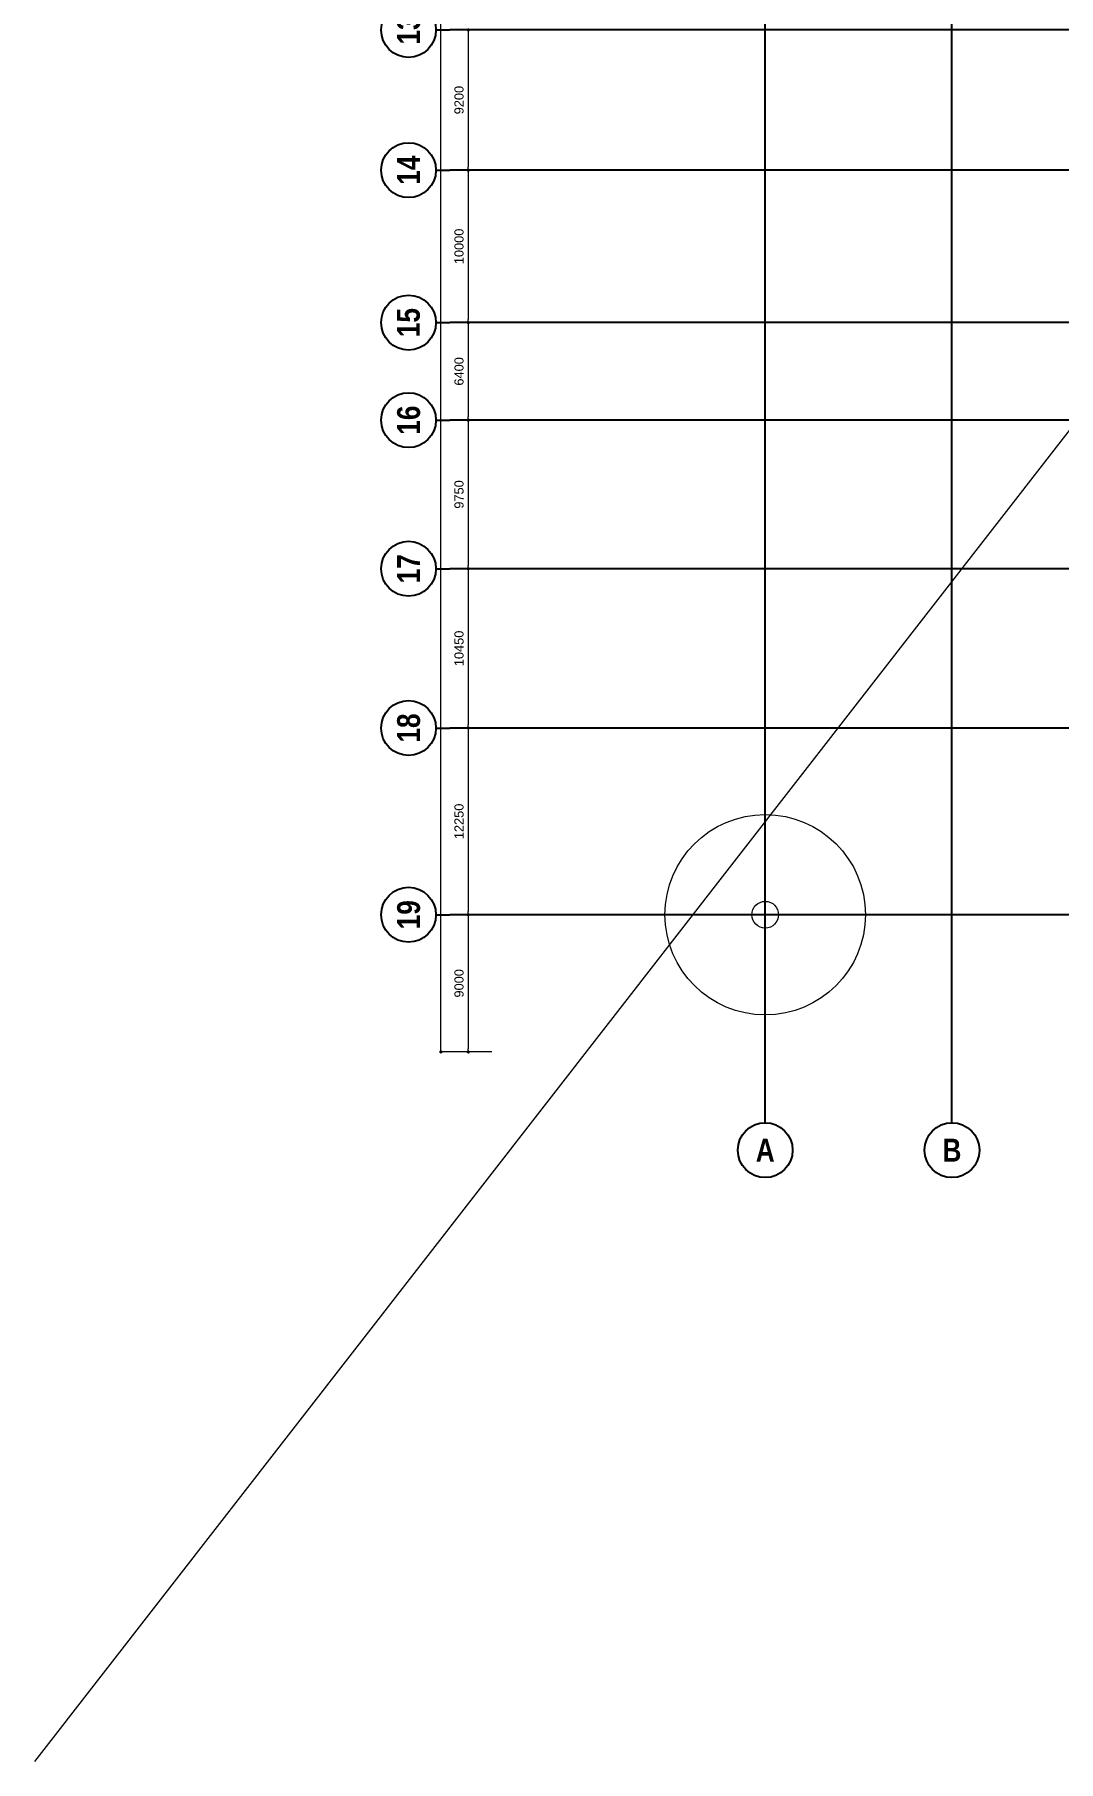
# Model space of a CAD drawing. Header units: millimetres. Extents: x 2356525 to 2927188, y -665534 to -417818.
# Drawn here: x 2356525 to 2423695, y -665534 to -552231 of the extents above; entities that cross this region are included whole.
import ezdxf
from ezdxf.enums import TextEntityAlignment as Align

# ---------------------------------------------------------------- set-up
doc = ezdxf.new("R2010")
doc.units = ezdxf.units.MM
doc.header["$LTSCALE"] = 200
doc.header["$MEASUREMENT"] = 0
doc.linetypes.add('CHG_XX_Luoi truc$0$MB_Luoi truc$0$Center101', pattern=[13, 10, -1, 1, -1])
doc.layers.get('0').update_dxf_attribs({"lineweight": 9})
doc.layers.get('Defpoints').update_dxf_attribs({"color": 10, "lineweight": 0})
for name, color, linetype, lineweight in [('CHG_XX_Cot_Ham 2$0$MB_Luoi truc$0$Dim 300', 1, 'Continuous', 5), ('CHG_XX_Cot_Ham 2$0$NS-DuongBao', 3, 'Continuous', 18), ('CHG_XX_Cot_Ham 2$0$NS-Pier-H2', 150, 'Continuous', 13), ('CHG_XX_Damsan_Ham 2$0$CHG_XX_Damsan_Ham 2$0$DBAO', 3, 'Continuous', 13), ('CHG_XX_Damsan_Ham 2$0$HATCH', 57, 'Continuous', 9)]:
    doc.layers.add(name, color=color, linetype=linetype, lineweight=lineweight)
doc.layers.add('CHG_XX_Luoi truc$0$Grid', color=34, linetype='Continuous')
doc.layers.add('CHG_XX_Luoi truc$0$Grid Line', color=251, linetype='CHG_XX_Luoi truc$0$MB_Luoi truc$0$Center101')
doc.styles.add('CHG_XX_Cot_Ham 2$0$MB_Luoi truc$0$Arial_C', font='arial.ttf')
doc.styles.add('CHG_XX_Luoi truc$0$MB_Luoi truc$0$Grid A-F$0$VNI-HelveCB', font='')
doc.styles.get('CHG_XX_Luoi truc$0$MB_Luoi truc$0$Grid A-F$0$VNI-HelveCB').set_extended_font_data('VNI-Helve-Condense', bold=True)
doc.dimstyles.new('CHG_XX_Cot_Ham 2$0$MB_Luoi truc$0$Dim 300 (A1-A2)', dxfattribs={"dimscale": 300, "dimtxt": 2, "dimasz": 0.7, "dimexe": 0, "dimexo": 1, "dimgap": 1, "dimtad": 1, "dimdec": 0, "dimzin": 12, "dimdsep": 46, "dimtxsty": 'CHG_XX_Cot_Ham 2$0$MB_Luoi truc$0$Arial_C', "dimblk": 'CHG_XX_Cot_Ham 2$0$MB_Luoi truc$0$_Dot', "dimcen": 1, "dimclrd": 256, "dimclre": 256, "dimclrt": 3, "dimadec": 0, "dimazin": 0, "dimtfac": 1, "dimtdec": 0, "dimtix": 1, "dimtmove": 2, "dimatfit": 3, "dimldrblk": 'CHG_XX_Cot_Ham 2$0$MB_Luoi truc$0$HTT Arrow 30', "dimfxl": 1, "dimtolj": 1, "dimtzin": 0, "dimarcsym": 0})

# ---------------------------------------------------------------- blocks, each defined once
blk = doc.blocks.new('CHG_XX_Cot_Ham 2$0$MB_Luoi truc$0$_Dot')
at = {"color": 0, "linetype": 'ByBlock', "lineweight": -2}
blk.add_line((-0.5, 0), (-1, 0), dxfattribs=at)
at = {"color": 0, "linetype": 'ByBlock', "const_width": 0.5}
blk.add_lwpolyline([(-0.25, 0, 1), (0.25, 0, 1)], format="xyb", close=True, dxfattribs=at)
blk = doc.blocks.new('*D820')
at = {"layer": 'CHG_XX_Cot_Ham 2$0$MB_Luoi truc$0$Dim 300', "lineweight": -2, "transparency": 16777216}
for p, q in [((-17945, 58050), (-19478, 58050)), ((-19478, 57840), (-19478, 49060)), ((-17945, 48850), (-19478, 48850))]:
    blk.add_line(p, q, dxfattribs=at)
at = {"layer": 'Defpoints', "color": 0, "transparency": 16777216}
for p in [(-17645, 58050), (-19478, 48850), (-17645, 48850)]:
    blk.add_point(p, dxfattribs=at)
at = {"layer": 'CHG_XX_Cot_Ham 2$0$MB_Luoi truc$0$Dim 300', "lineweight": -2, "transparency": 16777216, "xscale": 210, "yscale": 210, "zscale": 210}
for p, rotation in [((-19478, 58050), 90), ((-19478, 48850), 270)]:
    blk.add_blockref('CHG_XX_Cot_Ham 2$0$MB_Luoi truc$0$_Dot', p, dxfattribs=dict(at, rotation=rotation))
at = {"layer": 'CHG_XX_Cot_Ham 2$0$MB_Luoi truc$0$Dim 300', "color": 3, "transparency": 16777216, "insert": (-20085, 53450), "char_height": 600, "attachment_point": 5, "rotation": 90, "style": 'CHG_XX_Cot_Ham 2$0$MB_Luoi truc$0$Arial_C'}
blk.add_mtext('\\A1;9200', dxfattribs=at)
blk = doc.blocks.new('CHG_XX_Cot_Ham 2$0$MB_Luoi truc$0$HTT Arrow 30')
blk.add_hatch(color=256).paths.add_polyline_path([(-2.5, 0.375), (-2.5, -0.375), (0, 0)])
at = {"color": 0, "linetype": 'ByBlock', "lineweight": -2}
for p, q in [((0, 0), (-2.5, 0.375)), ((-2.5, -0.375), (-2.5, 0.375)), ((0, 0), (-2.5, -0.375))]:
    blk.add_line(p, q, dxfattribs=at)
blk = doc.blocks.new('*D821')
at = {"layer": 'CHG_XX_Cot_Ham 2$0$MB_Luoi truc$0$Dim 300', "lineweight": -2, "transparency": 16777216}
for p, q in [((-17945, 48850), (-19478, 48850)), ((-19478, 48640), (-19478, 39060)), ((-17945, 38850), (-19478, 38850))]:
    blk.add_line(p, q, dxfattribs=at)
at = {"layer": 'Defpoints', "color": 0, "transparency": 16777216}
for p in [(-17645, 48850), (-19478, 38850), (-17645, 38850)]:
    blk.add_point(p, dxfattribs=at)
at = {"layer": 'CHG_XX_Cot_Ham 2$0$MB_Luoi truc$0$Dim 300', "lineweight": -2, "transparency": 16777216, "xscale": 210, "yscale": 210, "zscale": 210}
for p, rotation in [((-19478, 48850), 90), ((-19478, 38850), 270)]:
    blk.add_blockref('CHG_XX_Cot_Ham 2$0$MB_Luoi truc$0$_Dot', p, dxfattribs=dict(at, rotation=rotation))
at = {"layer": 'CHG_XX_Cot_Ham 2$0$MB_Luoi truc$0$Dim 300', "color": 3, "transparency": 16777216, "insert": (-20085, 43850), "char_height": 600, "attachment_point": 5, "rotation": 90, "style": 'CHG_XX_Cot_Ham 2$0$MB_Luoi truc$0$Arial_C'}
blk.add_mtext('\\A1;10000', dxfattribs=at)
blk = doc.blocks.new('*D822')
at = {"layer": 'CHG_XX_Cot_Ham 2$0$MB_Luoi truc$0$Dim 300', "lineweight": -2, "transparency": 16777216}
for p, q in [((-17945, 38850), (-19478, 38850)), ((-19478, 38640), (-19478, 32660)), ((-17945, 32450), (-19478, 32450))]:
    blk.add_line(p, q, dxfattribs=at)
at = {"layer": 'Defpoints', "color": 0, "transparency": 16777216}
for p in [(-17645, 38850), (-19478, 32450), (-17645, 32450)]:
    blk.add_point(p, dxfattribs=at)
at = {"layer": 'CHG_XX_Cot_Ham 2$0$MB_Luoi truc$0$Dim 300', "lineweight": -2, "transparency": 16777216, "xscale": 210, "yscale": 210, "zscale": 210}
for p, rotation in [((-19478, 38850), 90), ((-19478, 32450), 270)]:
    blk.add_blockref('CHG_XX_Cot_Ham 2$0$MB_Luoi truc$0$_Dot', p, dxfattribs=dict(at, rotation=rotation))
at = {"layer": 'CHG_XX_Cot_Ham 2$0$MB_Luoi truc$0$Dim 300', "color": 3, "transparency": 16777216, "insert": (-20085, 35650), "char_height": 600, "attachment_point": 5, "rotation": 90, "style": 'CHG_XX_Cot_Ham 2$0$MB_Luoi truc$0$Arial_C'}
blk.add_mtext('\\A1;6400', dxfattribs=at)
blk = doc.blocks.new('*D823')
at = {"layer": 'CHG_XX_Cot_Ham 2$0$MB_Luoi truc$0$Dim 300', "lineweight": -2, "transparency": 16777216}
for p, q in [((-17945, 32450), (-19478, 32450)), ((-19478, 32240), (-19478, 22910)), ((-17945, 22700), (-19478, 22700))]:
    blk.add_line(p, q, dxfattribs=at)
at = {"layer": 'Defpoints', "color": 0, "transparency": 16777216}
for p in [(-17645, 32450), (-19478, 22700), (-17645, 22700)]:
    blk.add_point(p, dxfattribs=at)
at = {"layer": 'CHG_XX_Cot_Ham 2$0$MB_Luoi truc$0$Dim 300', "lineweight": -2, "transparency": 16777216, "xscale": 210, "yscale": 210, "zscale": 210}
for p, rotation in [((-19478, 32450), 90), ((-19478, 22700), 270)]:
    blk.add_blockref('CHG_XX_Cot_Ham 2$0$MB_Luoi truc$0$_Dot', p, dxfattribs=dict(at, rotation=rotation))
at = {"layer": 'CHG_XX_Cot_Ham 2$0$MB_Luoi truc$0$Dim 300', "color": 3, "transparency": 16777216, "insert": (-20085, 27575), "char_height": 600, "attachment_point": 5, "rotation": 90, "style": 'CHG_XX_Cot_Ham 2$0$MB_Luoi truc$0$Arial_C'}
blk.add_mtext('\\A1;9750', dxfattribs=at)
blk = doc.blocks.new('*D824')
at = {"layer": 'CHG_XX_Cot_Ham 2$0$MB_Luoi truc$0$Dim 300', "lineweight": -2, "transparency": 16777216}
for p, q in [((-17945, 22700), (-19478, 22700)), ((-19478, 22490), (-19478, 12460)), ((-17945, 12250), (-19478, 12250))]:
    blk.add_line(p, q, dxfattribs=at)
at = {"layer": 'Defpoints', "color": 0, "transparency": 16777216}
for p in [(-17645, 22700), (-19478, 12250), (-17645, 12250)]:
    blk.add_point(p, dxfattribs=at)
at = {"layer": 'CHG_XX_Cot_Ham 2$0$MB_Luoi truc$0$Dim 300', "lineweight": -2, "transparency": 16777216, "xscale": 210, "yscale": 210, "zscale": 210}
for p, rotation in [((-19478, 22700), 90), ((-19478, 12250), 270)]:
    blk.add_blockref('CHG_XX_Cot_Ham 2$0$MB_Luoi truc$0$_Dot', p, dxfattribs=dict(at, rotation=rotation))
at = {"layer": 'CHG_XX_Cot_Ham 2$0$MB_Luoi truc$0$Dim 300', "color": 3, "transparency": 16777216, "insert": (-20085, 17475), "char_height": 600, "attachment_point": 5, "rotation": 90, "style": 'CHG_XX_Cot_Ham 2$0$MB_Luoi truc$0$Arial_C'}
blk.add_mtext('\\A1;10450', dxfattribs=at)
blk = doc.blocks.new('*D825')
at = {"layer": 'CHG_XX_Cot_Ham 2$0$MB_Luoi truc$0$Dim 300', "lineweight": -2, "transparency": 16777216}
for p, q in [((-17945, 12250), (-19478, 12250)), ((-19478, 12040), (-19478, 210)), ((-17945, 0), (-19478, 0))]:
    blk.add_line(p, q, dxfattribs=at)
at = {"layer": 'Defpoints', "color": 0, "transparency": 16777216}
for p in [(-17645, 12250), (-19478, 0), (-17645, 0)]:
    blk.add_point(p, dxfattribs=at)
at = {"layer": 'CHG_XX_Cot_Ham 2$0$MB_Luoi truc$0$Dim 300', "lineweight": -2, "transparency": 16777216, "xscale": 210, "yscale": 210, "zscale": 210}
for p, rotation in [((-19478, 12250), 90), ((-19478, 0), 270)]:
    blk.add_blockref('CHG_XX_Cot_Ham 2$0$MB_Luoi truc$0$_Dot', p, dxfattribs=dict(at, rotation=rotation))
at = {"layer": 'CHG_XX_Cot_Ham 2$0$MB_Luoi truc$0$Dim 300', "color": 3, "transparency": 16777216, "insert": (-20085, 6125), "char_height": 600, "attachment_point": 5, "rotation": 90, "style": 'CHG_XX_Cot_Ham 2$0$MB_Luoi truc$0$Arial_C'}
blk.add_mtext('\\A1;12250', dxfattribs=at)
blk = doc.blocks.new('*D826')
at = {"layer": 'CHG_XX_Cot_Ham 2$0$MB_Luoi truc$0$Dim 300', "lineweight": -2, "transparency": 16777216}
for p, q in [((-17945, 163400), (-21278, 163400)), ((-21278, -8790), (-21278, 163190)), ((-17945, -9000), (-21278, -9000))]:
    blk.add_line(p, q, dxfattribs=at)
at = {"layer": 'Defpoints', "color": 0, "transparency": 16777216}
for p in [(-21278, 163400), (-17645, 163400), (-17645, -9000)]:
    blk.add_point(p, dxfattribs=at)
at = {"layer": 'CHG_XX_Cot_Ham 2$0$MB_Luoi truc$0$Dim 300', "lineweight": -2, "transparency": 16777216, "xscale": 210, "yscale": 210, "zscale": 210}
for p, rotation in [((-21278, 163400), 90), ((-21278, -9000), 270)]:
    blk.add_blockref('CHG_XX_Cot_Ham 2$0$MB_Luoi truc$0$_Dot', p, dxfattribs=dict(at, rotation=rotation))
at = {"layer": 'CHG_XX_Cot_Ham 2$0$MB_Luoi truc$0$Dim 300', "color": 3, "transparency": 16777216, "insert": (-21885, 77200), "char_height": 600, "attachment_point": 5, "rotation": 90, "style": 'CHG_XX_Cot_Ham 2$0$MB_Luoi truc$0$Arial_C'}
blk.add_mtext('\\A1;172400', dxfattribs=at)
blk = doc.blocks.new('*D814')
at = {"layer": 'CHG_XX_Cot_Ham 2$0$MB_Luoi truc$0$Dim 300', "lineweight": -2, "transparency": 16777216}
for p, q in [((-17945, 0), (-19478, 0)), ((-19478, -210), (-19478, -8790)), ((-17945, -9000), (-19478, -9000))]:
    blk.add_line(p, q, dxfattribs=at)
at = {"layer": 'Defpoints', "color": 0, "transparency": 16777216}
for p in [(-17645, 0), (-19478, -9000), (-17645, -9000)]:
    blk.add_point(p, dxfattribs=at)
at = {"layer": 'CHG_XX_Cot_Ham 2$0$MB_Luoi truc$0$Dim 300', "lineweight": -2, "transparency": 16777216, "xscale": 210, "yscale": 210, "zscale": 210}
for p, rotation in [((-19478, 0), 90), ((-19478, -9000), 270)]:
    blk.add_blockref('CHG_XX_Cot_Ham 2$0$MB_Luoi truc$0$_Dot', p, dxfattribs=dict(at, rotation=rotation))
at = {"layer": 'CHG_XX_Cot_Ham 2$0$MB_Luoi truc$0$Dim 300', "color": 3, "transparency": 16777216, "insert": (-20085, -4500), "char_height": 600, "attachment_point": 5, "rotation": 90, "style": 'CHG_XX_Cot_Ham 2$0$MB_Luoi truc$0$Arial_C'}
blk.add_mtext('\\A1;9000', dxfattribs=at)
blk = doc.blocks.new('*U835')
at = {"layer": 'CHG_XX_Luoi truc$0$Grid', "lineweight": -2}
blk.add_line((0, -3), (0, 0), dxfattribs=at)
blk.add_circle((0, -9), 6, dxfattribs=at)
at = {"layer": 'CHG_XX_Luoi truc$0$Grid Line'}
blk.add_line((0, 0), (0, 608), dxfattribs=at)
at = {"layer": 'CHG_XX_Luoi truc$0$Grid', "lineweight": -2, "style": 'CHG_XX_Luoi truc$0$MB_Luoi truc$0$Grid A-F$0$VNI-HelveCB'}
for tag, p in [('GRIDSUB', (0, 617)), ('GRID', (0, -9))]:
    blk.add_attdef(tag, text='', height=5, dxfattribs=at).set_placement(p, align=Align.MIDDLE)
blk = doc.blocks.new('*U836')
at = {"layer": 'CHG_XX_Luoi truc$0$Grid', "lineweight": -2}
blk.add_line((0, -3), (0, 0), dxfattribs=at)
blk.add_circle((0, -9), 6, dxfattribs=at)
at = {"layer": 'CHG_XX_Luoi truc$0$Grid Line'}
blk.add_line((0, 0), (0, 608), dxfattribs=at)
at = {"layer": 'CHG_XX_Luoi truc$0$Grid', "lineweight": -2, "style": 'CHG_XX_Luoi truc$0$MB_Luoi truc$0$Grid A-F$0$VNI-HelveCB'}
for tag, p in [('GRIDSUB', (0, 617)), ('GRID', (0, -9))]:
    blk.add_attdef(tag, text='', height=5, dxfattribs=at).set_placement(p, align=Align.MIDDLE)
blk = doc.blocks.new('*U837')
at = {"layer": 'CHG_XX_Luoi truc$0$Grid', "lineweight": -2}
for p, q in [((0, 441), (0, 438)), ((0, -3), (0, 0))]:
    blk.add_line(p, q, dxfattribs=at)
for centre in [(0, 447), (0, -9)]:
    blk.add_circle(centre, 6, dxfattribs=at)
at = {"layer": 'CHG_XX_Luoi truc$0$Grid Line'}
blk.add_line((0, 0), (0, 438), dxfattribs=at)
at = {"layer": 'CHG_XX_Luoi truc$0$Grid', "lineweight": -2, "style": 'CHG_XX_Luoi truc$0$MB_Luoi truc$0$Grid A-F$0$VNI-HelveCB'}
for tag, p in [('GRIDSUB', (0, 447)), ('GRID', (0, -9))]:
    blk.add_attdef(tag, text='', height=5, dxfattribs=at).set_placement(p, align=Align.MIDDLE)
blk = doc.blocks.new('CHG_XX_Luoi truc')
at = {"layer": 'Defpoints', "ltscale": 1500}
blk.add_circle((0, 0), 6575, dxfattribs=at)
at = {"layer": 'CHG_XX_Luoi truc$0$Grid'}
ref = blk.add_blockref('*U836', (0, -12747), dxfattribs=dict(at, xscale=300, yscale=300, zscale=300))
ref.add_attrib('GRID', 'A', dxfattribs={"lineweight": -2, "height": 1500, "style": 'CHG_XX_Luoi truc$0$MB_Luoi truc$0$Grid A-F$0$VNI-HelveCB'}).set_placement((0, -15447), align=Align.MIDDLE)
ref = blk.add_blockref('*U835', (12250, -12747), dxfattribs=dict(at, xscale=300, yscale=300, zscale=300))
ref.add_attrib('GRID', 'B', dxfattribs={"lineweight": -2, "height": 1500, "style": 'CHG_XX_Luoi truc$0$MB_Luoi truc$0$Grid A-F$0$VNI-HelveCB'}).set_placement((12250, -15447), align=Align.MIDDLE)
at = {"layer": 'CHG_XX_Luoi truc$0$Grid', "xscale": 300.0000000000013, "yscale": 300.0000000000013, "zscale": 300.0000000000013, "rotation": 90}
for p, values in [((110703, 58050), {'GRID': '13', 'GRIDSUB': '13'}), ((110703, 48850), {'GRID': '14', 'GRIDSUB': '14'}), ((110703, 38850), {'GRID': '15', 'GRIDSUB': '15'}), ((110703, 32450), {'GRID': '16', 'GRIDSUB': '16'}), ((110703, 22700), {'GRID': '17', 'GRIDSUB': '17'}), ((110703, 12250), {'GRID': '18', 'GRIDSUB': '18'}), ((110703, 0), {'GRID': '19', 'GRIDSUB': '19'})]:
    blk.add_blockref('*U837', p, dxfattribs=at).add_auto_attribs(values)
blk = doc.blocks.new('CHG_XX_Cot_Ham 2')
at = {"layer": 'CHG_XX_Cot_Ham 2$0$NS-DuongBao'}
blk.add_circle((0, 0), 876.6, dxfattribs=at)
at = {"layer": 'Defpoints'}
blk.add_circle((0, 0), 876.6, dxfattribs=at)
at = {"layer": 'CHG_XX_Cot_Ham 2$0$NS-Pier-H2'}
blk.add_blockref('CHG_XX_Luoi truc', (0, 0), dxfattribs=at)
at = {"layer": 'CHG_XX_Cot_Ham 2$0$MB_Luoi truc$0$Dim 300'}
for base, p1, p2, picture, middle in [((-21278.2, 163400), (-17645.1, -9000), (-17645.1, 163400), '*D826', (-21884.5, 77200)), ((-19478.2, 48850), (-17645.1, 58050), (-17645.1, 48850), '*D820', (-20084.5, 53450)), ((-19478.2, 38850), (-17645.1, 48850), (-17645.1, 38850), '*D821', (-20084.5, 43850)), ((-19478.2, 32450), (-17645.1, 38850), (-17645.1, 32450), '*D822', (-20084.5, 35650)), ((-19478.2, 22700), (-17645.1, 32450), (-17645.1, 22700), '*D823', (-20084.5, 27575)), ((-19478.2, 12250), (-17645.1, 22700), (-17645.1, 12250), '*D824', (-20084.5, 17475)), ((-19478.2, 0), (-17645.1, 12250), (-17645.1, 0), '*D825', (-20084.5, 6125)), ((-19478.2, -9000), (-17645.1, 0), (-17645.1, -9000), '*D814', (-20084.5, -4500))]:
    dim = blk.add_linear_dim(base=base, p1=p1, p2=p2, angle=90, dimstyle='CHG_XX_Cot_Ham 2$0$MB_Luoi truc$0$Dim 300 (A1-A2)', dxfattribs=at)
    dim.commit()
    dim.dimension.update_dxf_attribs({"geometry": picture, "text_midpoint": middle})
blk = doc.blocks.new('CHG_XX_Damsan_Ham 2', base_point=(3089256, -609981))
at = {"layer": 'CHG_XX_Damsan_Ham 2$0$CHG_XX_Damsan_Ham 2$0$DBAO'}
blk.add_blockref('CHG_XX_Cot_Ham 2', (0, 0), dxfattribs=at)
at = {"layer": 'CHG_XX_Damsan_Ham 2$0$HATCH'}
blk.add_blockref('CHG_XX_Cot_Ham 2', (0, 0), dxfattribs=at)

msp = doc.modelspace()

# ---------------------------------------------------------------- linework, layer by layer
msp.add_lwpolyline([(2549049.1, -417818.1), (2356525, -665534.4)])

# ---------------------------------------------------------------- block references
msp.add_blockref('CHG_XX_Damsan_Ham 2', (5493713.9, -1219962))

doc.saveas('drawing.dxf')
